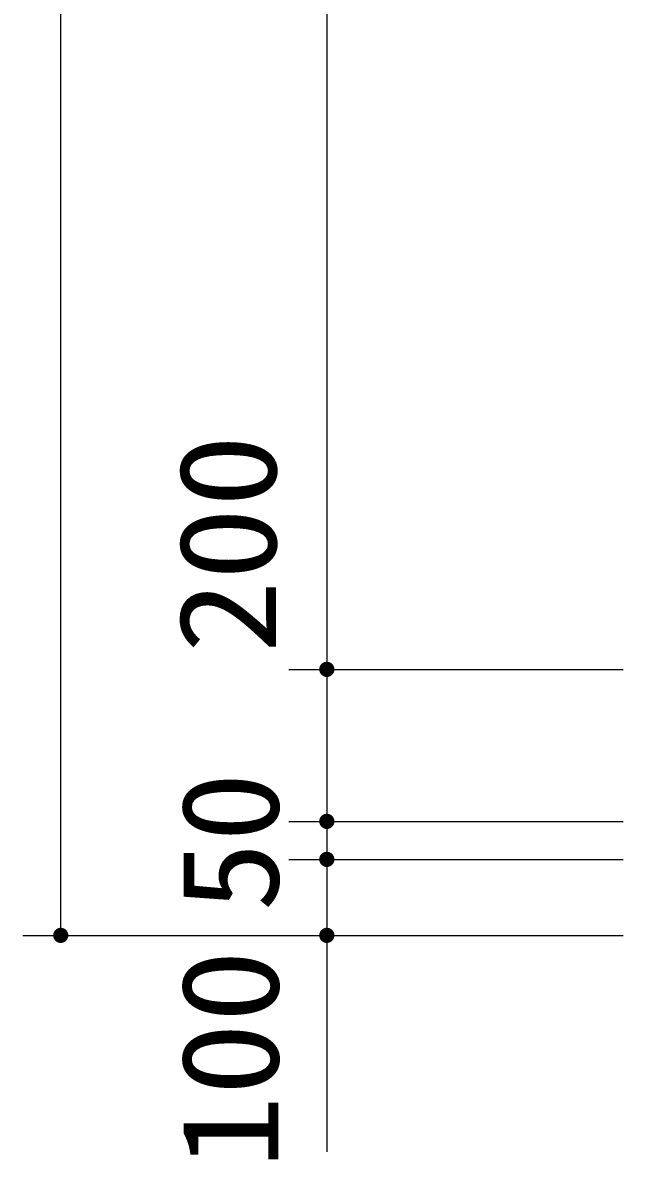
# Model space of a CAD drawing. Units: millimetres, scale not verified. Extents: x -14850 to 14850, y -10500 to 10500.
# Drawn here: x -2473 to -1683, y -1128 to 368 of the extents above; entities that cross this region are included whole.
import ezdxf
from ezdxf.enums import TextEntityAlignment as Align

# ---------------------------------------------------------------- set-up
doc = ezdxf.new("R2010")
doc.units = ezdxf.units.MM
doc.header["$LTSCALE"] = 50
doc.layers.add('0-0_製作', color=5, linetype='Continuous', lineweight=25)
doc.styles.add('ＭＳ ゴシック', font='')
doc.styles.get('ＭＳ ゴシック').set_extended_font_data('MS Gothic')

msp = doc.modelspace()

# ---------------------------------------------------------------- linework, layer by layer
at = {"layer": '0-0_製作', "color": 2}
for p, q in [((-2423.31, -833.03), (-2423.31, 2296.97)), ((-2073.31, 2096.97), (-2073.31, -483.03)), ((-2123.31, -483.03), (-1683.37, -483.03)), ((-2073.31, -483.03), (-2073.31, -683.03)), ((-2123.31, -683.03), (-1683.37, -683.03)), ((-2073.31, -683.03), (-2073.31, -733.03)), ((-2123.31, -733.03), (-1683.37, -733.03)), ((-2073.31, -733.03), (-2073.31, -833.03)), ((-2473.31, -833.03), (-1683.37, -833.03)), ((-2073.31, -833.03), (-2073.31, -1117.99))]:
    msp.add_line(p, q, dxfattribs=at)
at = {"layer": '0-0_製作'}
for points in [[(-2081.76, -477.67), (-2073.31, -483.03), (-2082.36, -478.77)], [(-2081.02, -476.65), (-2073.31, -483.03), (-2081.76, -477.67)], [(-2080.16, -475.74), (-2073.31, -483.03), (-2081.02, -476.65)], [(-2079.19, -474.94), (-2073.31, -483.03), (-2080.16, -475.74)], [(-2078.13, -474.26), (-2073.31, -483.03), (-2079.19, -474.94)], [(-2077, -473.73), (-2073.31, -483.03), (-2078.13, -474.26)], [(-2075.8, -473.34), (-2073.31, -483.03), (-2077, -473.73)], [(-2074.57, -473.1), (-2073.31, -483.03), (-2075.8, -473.34)], [(-2074.57, -473.1), (-2073.31, -473.03), (-2073.31, -483.03)], [(-2073.31, -473.03), (-2063.31, -483.03), (-2073.31, -483.03)], [(-2072.69, -473.05), (-2063.31, -483.03), (-2073.31, -473.03)], [(-2071.44, -473.2), (-2063.31, -483.03), (-2072.69, -473.05)], [(-2070.22, -473.52), (-2063.31, -483.03), (-2071.44, -473.2)], [(-2069.06, -473.98), (-2063.31, -483.03), (-2070.22, -473.52)], [(-2067.96, -474.58), (-2063.31, -483.03), (-2069.06, -473.98)], [(-2066.94, -475.32), (-2063.31, -483.03), (-2067.96, -474.58)], [(-2066.02, -476.18), (-2063.31, -483.03), (-2066.94, -475.32)], [(-2065.22, -477.15), (-2063.31, -483.03), (-2066.02, -476.18)], [(-2064.55, -478.21), (-2063.31, -483.03), (-2065.22, -477.15)], [(-2064.02, -479.34), (-2063.31, -483.03), (-2064.55, -478.21)], [(-2083.29, -482.4), (-2073.31, -483.03), (-2083.31, -483.03)], [(-2083.31, -483.03), (-2082.61, -486.71), (-2083.24, -484.28)], [(-2083.31, -483.03), (-2082.08, -487.84), (-2082.61, -486.71)], [(-2073.31, -483.03), (-2082.08, -487.84), (-2083.31, -483.03)], [(-2083.14, -481.15), (-2073.31, -483.03), (-2083.29, -482.4)], [(-2083.24, -484.28), (-2082.61, -486.71), (-2083, -485.51)], [(-2082.83, -479.94), (-2073.31, -483.03), (-2083.14, -481.15)], [(-2082.36, -478.77), (-2073.31, -483.03), (-2082.83, -479.94)], [(-2073.31, -483.03), (-2081.4, -488.9), (-2082.08, -487.84)], [(-2073.31, -483.03), (-2080.6, -489.87), (-2081.4, -488.9)], [(-2073.31, -483.03), (-2079.69, -490.73), (-2080.6, -489.87)], [(-2073.31, -483.03), (-2078.67, -491.47), (-2079.69, -490.73)], [(-2073.31, -483.03), (-2077.57, -492.07), (-2078.67, -491.47)], [(-2073.31, -483.03), (-2076.4, -492.54), (-2077.57, -492.07)], [(-2073.31, -483.03), (-2075.19, -492.85), (-2076.4, -492.54)], [(-2073.31, -483.03), (-2073.94, -493.01), (-2075.19, -492.85)], [(-2073.31, -483.03), (-2073.31, -493.03), (-2073.94, -493.01)], [(-2073.31, -483.03), (-2072.06, -492.95), (-2073.31, -493.03)], [(-2073.31, -483.03), (-2070.83, -492.71), (-2072.06, -492.95)], [(-2063.31, -483.03), (-2070.83, -492.71), (-2073.31, -483.03)], [(-2063.31, -483.03), (-2069.63, -492.32), (-2070.83, -492.71)], [(-2063.31, -483.03), (-2068.5, -491.79), (-2069.63, -492.32)], [(-2063.31, -483.03), (-2067.44, -491.12), (-2068.5, -491.79)], [(-2063.31, -483.03), (-2066.47, -490.32), (-2067.44, -491.12)], [(-2063.31, -483.03), (-2065.61, -489.4), (-2066.47, -490.32)], [(-2063.31, -483.03), (-2064.87, -488.38), (-2065.61, -489.4)], [(-2063.31, -483.03), (-2064.27, -487.28), (-2064.87, -488.38)], [(-2063.31, -483.03), (-2063.8, -486.12), (-2064.27, -487.28)], [(-2064.02, -479.34), (-2063.39, -481.77), (-2063.31, -483.03)], [(-2063.63, -480.54), (-2063.39, -481.77), (-2064.02, -479.34)], [(-2063.31, -483.03), (-2063.49, -484.9), (-2063.8, -486.12)], [(-2063.31, -483.03), (-2063.33, -483.65), (-2063.49, -484.9)], [(-2083.29, -682.4), (-2073.31, -683.03), (-2083.31, -683.03)], [(-2083.31, -683.03), (-2081.4, -688.9), (-2083.24, -684.28)], [(-2083.31, -683.03), (-2080.6, -689.87), (-2081.4, -688.9)], [(-2073.31, -683.03), (-2080.6, -689.87), (-2083.31, -683.03)], [(-2083.14, -681.15), (-2073.31, -683.03), (-2083.29, -682.4)], [(-2083.24, -684.28), (-2082.08, -687.84), (-2083, -685.51)], [(-2083.24, -684.28), (-2081.4, -688.9), (-2082.08, -687.84)], [(-2082.83, -679.94), (-2073.31, -683.03), (-2083.14, -681.15)], [(-2083, -685.51), (-2082.08, -687.84), (-2082.61, -686.71)], [(-2082.36, -678.77), (-2073.31, -683.03), (-2082.83, -679.94)], [(-2081.76, -677.67), (-2073.31, -683.03), (-2082.36, -678.77)], [(-2081.02, -676.65), (-2073.31, -683.03), (-2081.76, -677.67)], [(-2080.16, -675.74), (-2073.31, -683.03), (-2081.02, -676.65)], [(-2073.31, -683.03), (-2079.69, -690.73), (-2080.6, -689.87)], [(-2079.19, -674.94), (-2073.31, -683.03), (-2080.16, -675.74)], [(-2073.31, -683.03), (-2078.67, -691.47), (-2079.69, -690.73)], [(-2078.13, -674.26), (-2073.31, -683.03), (-2079.19, -674.94)], [(-2073.31, -683.03), (-2077.57, -692.07), (-2078.67, -691.47)], [(-2077, -673.73), (-2073.31, -683.03), (-2078.13, -674.26)], [(-2073.31, -683.03), (-2076.4, -692.54), (-2077.57, -692.07)], [(-2075.8, -673.34), (-2073.31, -683.03), (-2077, -673.73)], [(-2073.31, -683.03), (-2075.19, -692.85), (-2076.4, -692.54)], [(-2075.8, -673.34), (-2073.31, -673.03), (-2073.31, -683.03)], [(-2074.57, -673.1), (-2073.31, -673.03), (-2075.8, -673.34)], [(-2073.31, -683.03), (-2073.94, -693.01), (-2075.19, -692.85)], [(-2073.31, -683.03), (-2073.31, -693.03), (-2073.94, -693.01)], [(-2073.31, -673.03), (-2063.31, -683.03), (-2073.31, -683.03)], [(-2072.69, -673.05), (-2063.31, -683.03), (-2073.31, -673.03)], [(-2073.31, -683.03), (-2072.06, -692.95), (-2073.31, -693.03)], [(-2073.31, -683.03), (-2070.83, -692.71), (-2072.06, -692.95)], [(-2073.31, -683.03), (-2069.63, -692.32), (-2070.83, -692.71)], [(-2063.31, -683.03), (-2069.63, -692.32), (-2073.31, -683.03)], [(-2071.44, -673.2), (-2063.31, -683.03), (-2072.69, -673.05)], [(-2070.22, -673.52), (-2063.31, -683.03), (-2071.44, -673.2)], [(-2069.06, -673.98), (-2063.31, -683.03), (-2070.22, -673.52)], [(-2063.31, -683.03), (-2068.5, -691.79), (-2069.63, -692.32)], [(-2067.96, -674.58), (-2063.31, -683.03), (-2069.06, -673.98)], [(-2063.31, -683.03), (-2067.44, -691.12), (-2068.5, -691.79)], [(-2066.94, -675.32), (-2063.31, -683.03), (-2067.96, -674.58)], [(-2063.31, -683.03), (-2066.47, -690.32), (-2067.44, -691.12)], [(-2066.02, -676.18), (-2063.31, -683.03), (-2066.94, -675.32)], [(-2063.31, -683.03), (-2065.61, -689.4), (-2066.47, -690.32)], [(-2065.22, -677.15), (-2063.31, -683.03), (-2066.02, -676.18)], [(-2063.31, -683.03), (-2064.87, -688.38), (-2065.61, -689.4)], [(-2065.22, -677.15), (-2063.39, -681.77), (-2063.31, -683.03)], [(-2064.55, -678.21), (-2063.39, -681.77), (-2065.22, -677.15)], [(-2063.31, -683.03), (-2064.27, -687.28), (-2064.87, -688.38)], [(-2064.55, -678.21), (-2063.63, -680.54), (-2063.39, -681.77)], [(-2064.02, -679.34), (-2063.63, -680.54), (-2064.55, -678.21)], [(-2063.31, -683.03), (-2063.8, -686.12), (-2064.27, -687.28)], [(-2063.31, -683.03), (-2063.49, -684.9), (-2063.8, -686.12)], [(-2063.31, -683.03), (-2063.33, -683.65), (-2063.49, -684.9)], [(-2083.29, -732.4), (-2073.31, -733.03), (-2083.31, -733.03)], [(-2083.14, -731.15), (-2073.31, -733.03), (-2083.29, -732.4)], [(-2082.83, -729.94), (-2073.31, -733.03), (-2083.14, -731.15)], [(-2082.36, -728.77), (-2073.31, -733.03), (-2082.83, -729.94)], [(-2081.76, -727.67), (-2073.31, -733.03), (-2082.36, -728.77)], [(-2081.02, -726.65), (-2073.31, -733.03), (-2081.76, -727.67)], [(-2080.16, -725.74), (-2073.31, -733.03), (-2081.02, -726.65)], [(-2079.19, -724.94), (-2073.31, -733.03), (-2080.16, -725.74)], [(-2078.13, -724.26), (-2073.31, -733.03), (-2079.19, -724.94)], [(-2077, -723.73), (-2073.31, -733.03), (-2078.13, -724.26)], [(-2075.8, -723.34), (-2073.31, -733.03), (-2077, -723.73)], [(-2075.8, -723.34), (-2073.31, -723.03), (-2073.31, -733.03)], [(-2074.57, -723.1), (-2073.31, -723.03), (-2075.8, -723.34)], [(-2073.31, -723.03), (-2063.31, -733.03), (-2073.31, -733.03)], [(-2072.69, -723.05), (-2063.31, -733.03), (-2073.31, -723.03)], [(-2071.44, -723.2), (-2063.31, -733.03), (-2072.69, -723.05)], [(-2070.22, -723.52), (-2063.31, -733.03), (-2071.44, -723.2)], [(-2069.06, -723.98), (-2063.31, -733.03), (-2070.22, -723.52)], [(-2067.96, -724.58), (-2063.31, -733.03), (-2069.06, -723.98)], [(-2066.94, -725.32), (-2063.31, -733.03), (-2067.96, -724.58)], [(-2066.02, -726.18), (-2063.31, -733.03), (-2066.94, -725.32)], [(-2065.22, -727.15), (-2063.31, -733.03), (-2066.02, -726.18)], [(-2065.22, -727.15), (-2063.39, -731.77), (-2063.31, -733.03)], [(-2064.55, -728.21), (-2063.39, -731.77), (-2065.22, -727.15)], [(-2064.55, -728.21), (-2063.63, -730.54), (-2063.39, -731.77)], [(-2064.02, -729.34), (-2063.63, -730.54), (-2064.55, -728.21)], [(-2083.31, -733.03), (-2081.4, -738.9), (-2083.24, -734.28)], [(-2083.31, -733.03), (-2080.6, -739.87), (-2081.4, -738.9)], [(-2073.31, -733.03), (-2080.6, -739.87), (-2083.31, -733.03)], [(-2083.24, -734.28), (-2082.08, -737.84), (-2083, -735.51)], [(-2083.24, -734.28), (-2081.4, -738.9), (-2082.08, -737.84)], [(-2083, -735.51), (-2082.08, -737.84), (-2082.61, -736.71)], [(-2073.31, -733.03), (-2079.69, -740.73), (-2080.6, -739.87)], [(-2073.31, -733.03), (-2078.67, -741.47), (-2079.69, -740.73)], [(-2073.31, -733.03), (-2077.57, -742.07), (-2078.67, -741.47)], [(-2073.31, -733.03), (-2076.4, -742.54), (-2077.57, -742.07)], [(-2073.31, -733.03), (-2075.19, -742.85), (-2076.4, -742.54)], [(-2073.31, -733.03), (-2073.94, -743.01), (-2075.19, -742.85)], [(-2073.31, -733.03), (-2073.31, -743.03), (-2073.94, -743.01)], [(-2073.31, -733.03), (-2072.06, -742.95), (-2073.31, -743.03)], [(-2073.31, -733.03), (-2070.83, -742.71), (-2072.06, -742.95)], [(-2073.31, -733.03), (-2069.63, -742.32), (-2070.83, -742.71)], [(-2063.31, -733.03), (-2069.63, -742.32), (-2073.31, -733.03)], [(-2063.31, -733.03), (-2068.5, -741.79), (-2069.63, -742.32)], [(-2063.31, -733.03), (-2067.44, -741.12), (-2068.5, -741.79)], [(-2063.31, -733.03), (-2066.47, -740.32), (-2067.44, -741.12)], [(-2063.31, -733.03), (-2065.61, -739.4), (-2066.47, -740.32)], [(-2063.31, -733.03), (-2064.87, -738.38), (-2065.61, -739.4)], [(-2063.31, -733.03), (-2064.27, -737.28), (-2064.87, -738.38)], [(-2063.31, -733.03), (-2063.8, -736.12), (-2064.27, -737.28)], [(-2063.31, -733.03), (-2063.49, -734.9), (-2063.8, -736.12)], [(-2063.31, -733.03), (-2063.33, -733.65), (-2063.49, -734.9)], [(-2433.29, -832.4), (-2423.31, -833.03), (-2433.31, -833.03)], [(-2433.31, -833.03), (-2431.4, -838.9), (-2433.24, -834.28)], [(-2433.31, -833.03), (-2430.6, -839.87), (-2431.4, -838.9)], [(-2423.31, -833.03), (-2430.6, -839.87), (-2433.31, -833.03)], [(-2433.14, -831.15), (-2423.31, -833.03), (-2433.29, -832.4)], [(-2433.24, -834.28), (-2432.08, -837.84), (-2433, -835.51)], [(-2433.24, -834.28), (-2431.4, -838.9), (-2432.08, -837.84)], [(-2432.83, -829.94), (-2423.31, -833.03), (-2433.14, -831.15)], [(-2433, -835.51), (-2432.08, -837.84), (-2432.61, -836.71)], [(-2432.36, -828.77), (-2423.31, -833.03), (-2432.83, -829.94)], [(-2431.76, -827.67), (-2423.31, -833.03), (-2432.36, -828.77)], [(-2431.02, -826.65), (-2423.31, -833.03), (-2431.76, -827.67)], [(-2430.16, -825.74), (-2423.31, -833.03), (-2431.02, -826.65)], [(-2423.31, -833.03), (-2429.69, -840.73), (-2430.6, -839.87)], [(-2429.19, -824.94), (-2423.31, -833.03), (-2430.16, -825.74)], [(-2423.31, -833.03), (-2428.67, -841.47), (-2429.69, -840.73)], [(-2428.13, -824.26), (-2423.31, -833.03), (-2429.19, -824.94)], [(-2423.31, -833.03), (-2427.57, -842.07), (-2428.67, -841.47)], [(-2427, -823.73), (-2423.31, -833.03), (-2428.13, -824.26)], [(-2423.31, -833.03), (-2426.4, -842.54), (-2427.57, -842.07)], [(-2425.8, -823.34), (-2423.31, -833.03), (-2427, -823.73)], [(-2423.31, -833.03), (-2425.19, -842.85), (-2426.4, -842.54)], [(-2425.8, -823.34), (-2423.31, -823.03), (-2423.31, -833.03)], [(-2424.57, -823.1), (-2423.31, -823.03), (-2425.8, -823.34)], [(-2423.31, -833.03), (-2423.94, -843.01), (-2425.19, -842.85)], [(-2423.31, -833.03), (-2423.31, -843.03), (-2423.94, -843.01)], [(-2423.31, -823.03), (-2413.31, -833.03), (-2423.31, -833.03)], [(-2422.69, -823.05), (-2413.31, -833.03), (-2423.31, -823.03)], [(-2423.31, -833.03), (-2422.06, -842.95), (-2423.31, -843.03)], [(-2423.31, -833.03), (-2420.83, -842.71), (-2422.06, -842.95)], [(-2423.31, -833.03), (-2419.63, -842.32), (-2420.83, -842.71)], [(-2413.31, -833.03), (-2419.63, -842.32), (-2423.31, -833.03)], [(-2421.44, -823.2), (-2413.31, -833.03), (-2422.69, -823.05)], [(-2420.22, -823.52), (-2413.31, -833.03), (-2421.44, -823.2)], [(-2419.06, -823.98), (-2413.31, -833.03), (-2420.22, -823.52)], [(-2413.31, -833.03), (-2418.5, -841.79), (-2419.63, -842.32)], [(-2417.96, -824.58), (-2413.31, -833.03), (-2419.06, -823.98)], [(-2413.31, -833.03), (-2417.44, -841.12), (-2418.5, -841.79)], [(-2416.94, -825.32), (-2413.31, -833.03), (-2417.96, -824.58)], [(-2413.31, -833.03), (-2416.47, -840.32), (-2417.44, -841.12)], [(-2416.02, -826.18), (-2413.31, -833.03), (-2416.94, -825.32)], [(-2413.31, -833.03), (-2415.61, -839.4), (-2416.47, -840.32)], [(-2415.22, -827.15), (-2413.31, -833.03), (-2416.02, -826.18)], [(-2413.31, -833.03), (-2414.87, -838.38), (-2415.61, -839.4)], [(-2415.22, -827.15), (-2413.39, -831.77), (-2413.31, -833.03)], [(-2414.55, -828.21), (-2413.39, -831.77), (-2415.22, -827.15)], [(-2413.31, -833.03), (-2414.27, -837.28), (-2414.87, -838.38)], [(-2414.55, -828.21), (-2413.63, -830.54), (-2413.39, -831.77)], [(-2414.02, -829.34), (-2413.63, -830.54), (-2414.55, -828.21)], [(-2413.31, -833.03), (-2413.8, -836.12), (-2414.27, -837.28)], [(-2413.31, -833.03), (-2413.49, -834.9), (-2413.8, -836.12)], [(-2413.31, -833.03), (-2413.33, -833.65), (-2413.49, -834.9)], [(-2083.29, -832.4), (-2073.31, -833.03), (-2083.31, -833.03)], [(-2083.31, -833.03), (-2080.6, -839.87), (-2083.24, -834.28)], [(-2083.31, -833.03), (-2079.69, -840.73), (-2080.6, -839.87)], [(-2073.31, -833.03), (-2079.69, -840.73), (-2083.31, -833.03)], [(-2083.14, -831.15), (-2073.31, -833.03), (-2083.29, -832.4)], [(-2083.24, -834.28), (-2081.4, -838.9), (-2083, -835.51)], [(-2083.24, -834.28), (-2080.6, -839.87), (-2081.4, -838.9)], [(-2082.83, -829.94), (-2073.31, -833.03), (-2083.14, -831.15)], [(-2083, -835.51), (-2082.08, -837.84), (-2082.61, -836.71)], [(-2083, -835.51), (-2081.4, -838.9), (-2082.08, -837.84)], [(-2082.36, -828.77), (-2073.31, -833.03), (-2082.83, -829.94)], [(-2081.76, -827.67), (-2073.31, -833.03), (-2082.36, -828.77)], [(-2081.02, -826.65), (-2073.31, -833.03), (-2081.76, -827.67)], [(-2080.16, -825.74), (-2073.31, -833.03), (-2081.02, -826.65)], [(-2079.19, -824.94), (-2073.31, -833.03), (-2080.16, -825.74)], [(-2073.31, -833.03), (-2078.67, -841.47), (-2079.69, -840.73)], [(-2078.13, -824.26), (-2073.31, -833.03), (-2079.19, -824.94)], [(-2073.31, -833.03), (-2077.57, -842.07), (-2078.67, -841.47)], [(-2077, -823.73), (-2073.31, -833.03), (-2078.13, -824.26)], [(-2073.31, -833.03), (-2076.4, -842.54), (-2077.57, -842.07)], [(-2077, -823.73), (-2073.31, -823.03), (-2073.31, -833.03)], [(-2075.8, -823.34), (-2073.31, -823.03), (-2077, -823.73)], [(-2073.31, -833.03), (-2075.19, -842.85), (-2076.4, -842.54)], [(-2074.57, -823.1), (-2073.31, -823.03), (-2075.8, -823.34)], [(-2073.31, -833.03), (-2073.94, -843.01), (-2075.19, -842.85)], [(-2073.31, -833.03), (-2073.31, -843.03), (-2073.94, -843.01)], [(-2073.31, -823.03), (-2063.31, -833.03), (-2073.31, -833.03)], [(-2072.69, -823.05), (-2063.31, -833.03), (-2073.31, -823.03)], [(-2073.31, -833.03), (-2072.06, -842.95), (-2073.31, -843.03)], [(-2073.31, -833.03), (-2070.83, -842.71), (-2072.06, -842.95)], [(-2073.31, -833.03), (-2069.63, -842.32), (-2070.83, -842.71)], [(-2073.31, -833.03), (-2068.5, -841.79), (-2069.63, -842.32)], [(-2063.31, -833.03), (-2068.5, -841.79), (-2073.31, -833.03)], [(-2071.44, -823.2), (-2063.31, -833.03), (-2072.69, -823.05)], [(-2070.22, -823.52), (-2063.31, -833.03), (-2071.44, -823.2)], [(-2069.06, -823.98), (-2063.31, -833.03), (-2070.22, -823.52)], [(-2067.96, -824.58), (-2063.31, -833.03), (-2069.06, -823.98)], [(-2063.31, -833.03), (-2067.44, -841.12), (-2068.5, -841.79)], [(-2066.94, -825.32), (-2063.31, -833.03), (-2067.96, -824.58)], [(-2063.31, -833.03), (-2066.47, -840.32), (-2067.44, -841.12)], [(-2066.02, -826.18), (-2063.31, -833.03), (-2066.94, -825.32)], [(-2063.31, -833.03), (-2065.61, -839.4), (-2066.47, -840.32)], [(-2066.02, -826.18), (-2063.39, -831.77), (-2063.31, -833.03)], [(-2065.22, -827.15), (-2063.39, -831.77), (-2066.02, -826.18)], [(-2063.31, -833.03), (-2064.87, -838.38), (-2065.61, -839.4)], [(-2065.22, -827.15), (-2063.63, -830.54), (-2063.39, -831.77)], [(-2064.55, -828.21), (-2063.63, -830.54), (-2065.22, -827.15)], [(-2063.31, -833.03), (-2064.27, -837.28), (-2064.87, -838.38)], [(-2064.55, -828.21), (-2064.02, -829.34), (-2063.63, -830.54)], [(-2063.31, -833.03), (-2063.8, -836.12), (-2064.27, -837.28)], [(-2063.31, -833.03), (-2063.49, -834.9), (-2063.8, -836.12)], [(-2063.31, -833.03), (-2063.33, -833.65), (-2063.49, -834.9)]]:
    msp.add_solid(points, dxfattribs=at)

# ---------------------------------------------------------------- texts
at = {"layer": '0-0_製作', "color": 4, "style": 'ＭＳ ゴシック'}
for s, width, p in [('200', 1.1, (-2101.46, -462.09)), ('50', 1.05, (-2098.31, -801.78)), ('100', 1.1, (-2098.42, -1140.12))]:
    msp.add_text(s, height=128.4, rotation=90, dxfattribs=dict(at, width=width)).set_placement(p, align=Align.BOTTOM_LEFT)

doc.saveas('drawing.dxf')
